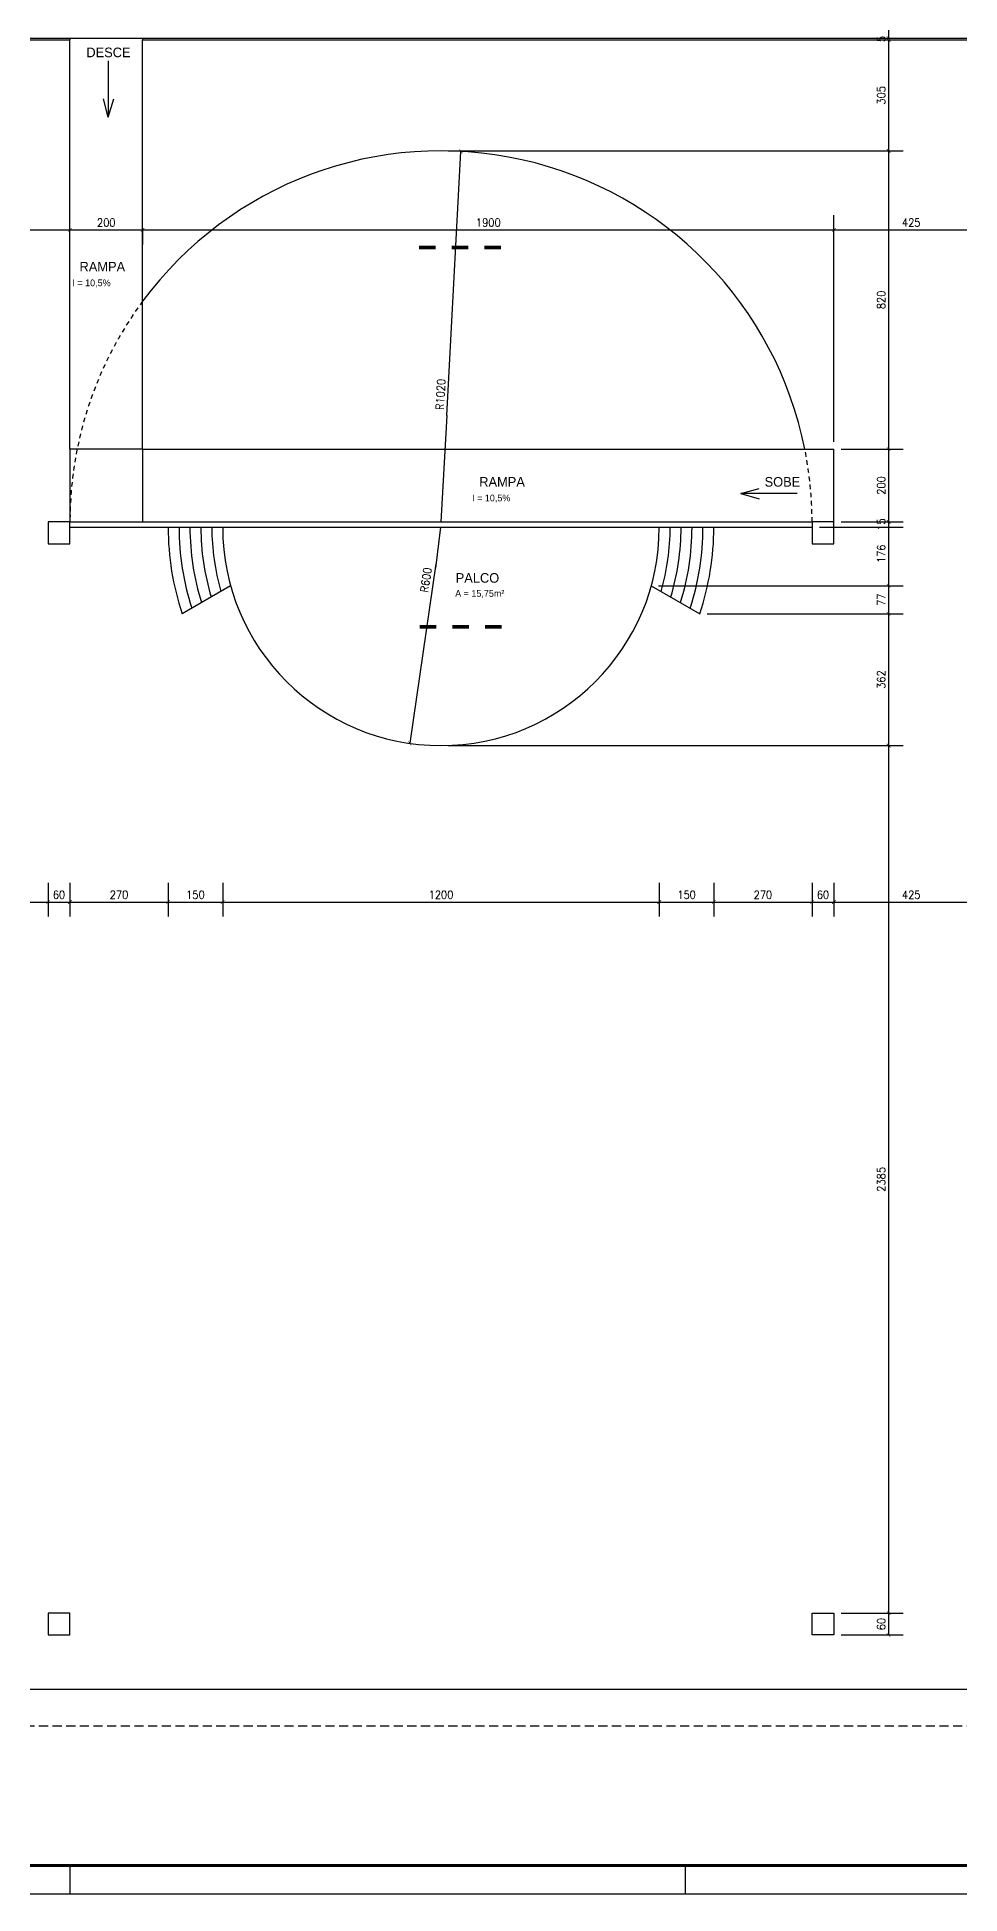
# Model space of a CAD drawing. Extents: x -81 to 244, y 231 to 317.
# Drawn here: x 174.4 to 199.8, y 231.3 to 282.3 of the extents above; entities that cross this region are included whole.
import ezdxf
from ezdxf.enums import TextEntityAlignment as Align

# ---------------------------------------------------------------- set-up
doc = ezdxf.new("R2010")
doc.units = 0
doc.header["$MEASUREMENT"] = 0
doc.header["$PDMODE"] = 3
doc.linetypes.add('HIDDEN', pattern=[0.375, 0.25, -0.125])
doc.linetypes.add('HIDDEN2', pattern=[0.1875, 0.125, -0.0625])
doc.layers.get('0').update_dxf_attribs({"linetype": 'CONTINUOUS'})
doc.layers.get('DEFPOINTS').update_dxf_attribs({"linetype": 'CONTINUOUS'})
for name, color, linetype in [('ADI', 9, 'CONTINUOUS'), ('CAR', 5, 'CONTINUOUS'), ('CORTE01', 2, 'CONTINUOUS'), ('DIM', 1, 'CONTINUOUS'), ('ESQ', 10, 'CONTINUOUS'), ('EST', 6, 'CONTINUOUS'), ('PAR', 4, 'CONTINUOUS'), ('PBX', 7, 'CONTINUOUS'), ('PISO2', 8, 'CONTINUOUS'), ('TEXTO01', 3, 'CONTINUOUS'), ('VIDRO', 250, 'CONTINUOUS')]:
    doc.layers.add(name, color=color, linetype=linetype)
doc.styles.add('ARQ', font='romans', dxfattribs={"width": 0.9})
doc.styles.add('STYLUS', font='stylu.ttf')
doc.dimstyles.get("Standard").update_dxf_attribs({"dimtxt": 0.5, "dimasz": 0.18, "dimexe": 0.18, "dimexo": 0.0625, "dimgap": 0.09, "dimtad": 0, "dimtoh": 1, "dimzin": 0, "dimdsep": 46, "dimtxsty": 'ARQ', "dimcen": 0.09, "dimadec": 0, "dimazin": 0, "dimtfac": 1, "dimtofl": 0, "dimtmove": 2, "dimatfit": 3, "dimfxl": 0, "dimtolj": 1, "dimarcsym": 0})

# ---------------------------------------------------------------- blocks, each defined once
blk = doc.blocks.new('_ARCHTICK')
at = {"color": 0, "linetype": 'ByBlock', "const_width": 0.15}
blk.add_lwpolyline([(-0.5, -0.5), (0.5, 0.5)], dxfattribs=at)
blk = doc.blocks.new('*D411')
at = {"layer": 'DEFPOINTS', "color": 0}
for p in [(170.459, 277.32), (175.309, 276.998), (175.309, 276.934)]:
    blk.add_point(p, dxfattribs=at)
at = {"layer": 'DIM', "color": 1, "lineweight": -2}
for p, q in [((175.309, 277.134), (175.309, 277.398)), ((170.459, 276.998), (175.309, 276.998))]:
    blk.add_line(p, q, dxfattribs=at)
at = {"layer": 'DIM', "color": 1, "lineweight": -2, "xscale": 0.1, "yscale": 0.1, "zscale": 0.1, "rotation": 180}
blk.add_blockref('_ARCHTICK', (170.459, 276.998), dxfattribs=at)
at = {"layer": 'DIM', "color": 1, "lineweight": -2, "xscale": 0.1, "yscale": 0.1, "zscale": 0.1}
blk.add_blockref('_ARCHTICK', (175.309, 276.998), dxfattribs=at)
at = {"layer": 'DIM', "color": 2, "insert": (172.884, 277.199), "char_height": 0.22, "attachment_point": 5, "style": 'ARQ'}
blk.add_mtext('\\A1;485', dxfattribs=at)
blk = doc.blocks.new('*D412')
at = {"layer": 'DEFPOINTS', "color": 0}
for p in [(177.309, 277.241), (175.309, 276.934), (177.309, 276.998)]:
    blk.add_point(p, dxfattribs=at)
at = {"layer": 'DIM', "color": 1, "lineweight": -2}
for p, q in [((175.309, 276.998), (177.309, 276.998)), ((177.309, 277.041), (177.309, 276.598))]:
    blk.add_line(p, q, dxfattribs=at)
at = {"layer": 'DIM', "color": 1, "lineweight": -2, "xscale": 0.1, "yscale": 0.1, "zscale": 0.1, "rotation": 180}
blk.add_blockref('_ARCHTICK', (175.309, 276.998), dxfattribs=at)
at = {"layer": 'DIM', "color": 1, "lineweight": -2, "xscale": 0.1, "yscale": 0.1, "zscale": 0.1}
blk.add_blockref('_ARCHTICK', (177.309, 276.998), dxfattribs=at)
at = {"layer": 'DIM', "color": 2, "insert": (176.309, 277.199), "char_height": 0.22, "attachment_point": 5, "style": 'ARQ'}
blk.add_mtext('\\A1;200', dxfattribs=at)
blk = doc.blocks.new('*D413')
at = {"layer": 'DEFPOINTS', "color": 0}
for p in [(177.309, 277.241), (196.309, 276.998), (196.309, 270.97)]:
    blk.add_point(p, dxfattribs=at)
at = {"layer": 'DIM', "color": 1, "lineweight": -2}
for p, q in [((196.309, 271.17), (196.309, 277.398)), ((177.309, 276.998), (196.309, 276.998))]:
    blk.add_line(p, q, dxfattribs=at)
at = {"layer": 'DIM', "color": 1, "lineweight": -2, "xscale": 0.1, "yscale": 0.1, "zscale": 0.1, "rotation": 180}
blk.add_blockref('_ARCHTICK', (177.309, 276.998), dxfattribs=at)
at = {"layer": 'DIM', "color": 1, "lineweight": -2, "xscale": 0.1, "yscale": 0.1, "zscale": 0.1}
blk.add_blockref('_ARCHTICK', (196.309, 276.998), dxfattribs=at)
at = {"layer": 'DIM', "color": 2, "insert": (186.809, 277.199), "char_height": 0.22, "attachment_point": 5, "style": 'ARQ'}
blk.add_mtext('\\A1;1900', dxfattribs=at)
blk = doc.blocks.new('*D414')
at = {"layer": 'DEFPOINTS', "color": 0}
for p in [(200.559, 278.67), (200.559, 276.998), (196.309, 270.97)]:
    blk.add_point(p, dxfattribs=at)
at = {"layer": 'DIM', "color": 1, "lineweight": -2}
for p, q in [((200.559, 278.47), (200.559, 276.598)), ((196.309, 276.998), (200.559, 276.998))]:
    blk.add_line(p, q, dxfattribs=at)
at = {"layer": 'DIM', "color": 1, "lineweight": -2, "xscale": 0.1, "yscale": 0.1, "zscale": 0.1, "rotation": 180}
blk.add_blockref('_ARCHTICK', (196.309, 276.998), dxfattribs=at)
at = {"layer": 'DIM', "color": 1, "lineweight": -2, "xscale": 0.1, "yscale": 0.1, "zscale": 0.1}
blk.add_blockref('_ARCHTICK', (200.559, 276.998), dxfattribs=at)
at = {"layer": 'DIM', "color": 2, "insert": (198.434, 277.199), "char_height": 0.22, "attachment_point": 5, "style": 'ARQ'}
blk.add_mtext('\\A1;425', dxfattribs=at)
blk = doc.blocks.new('*D422')
at = {"layer": 'DEFPOINTS', "color": 0}
for p in [(186.058, 279.156), (185.509, 268.97)]:
    blk.add_point(p, dxfattribs=at)
at = {"layer": 'DIM', "color": 1, "lineweight": -2}
blk.add_line((185.666, 271.893), (186.058, 279.156), dxfattribs=at)
at = {"layer": 'DIM', "color": 1, "lineweight": -2, "xscale": 0.1, "yscale": 0.1, "zscale": 0.1, "rotation": 86.91611041888436}
blk.add_blockref('_ARCHTICK', (186.058, 279.156), dxfattribs=at)
at = {"layer": 'DIM', "color": 2, "insert": (185.496, 272.473), "char_height": 0.22, "attachment_point": 5, "rotation": 86.9161, "style": 'ARQ'}
blk.add_mtext('\\A1;R1020', dxfattribs=at)
blk = doc.blocks.new('*D423')
at = {"layer": 'DEFPOINTS', "color": 0}
for p in [(185.509, 268.82), (184.65, 262.882)]:
    blk.add_point(p, dxfattribs=at)
at = {"layer": 'DIM', "color": 1, "lineweight": -2}
blk.add_line((185.363, 267.813), (184.65, 262.882), dxfattribs=at)
at = {"layer": 'DIM', "color": 1, "lineweight": -2, "xscale": 0.1, "yscale": 0.1, "zscale": 0.1, "rotation": 261.7663608499062}
blk.add_blockref('_ARCHTICK', (184.65, 262.882), dxfattribs=at)
at = {"layer": 'DIM', "color": 2, "insert": (185.096, 267.372), "char_height": 0.22, "attachment_point": 5, "rotation": 81.7664, "style": 'ARQ'}
blk.add_mtext('\\A1;R600', dxfattribs=at)
blk = doc.blocks.new('*D452')
at = {"layer": 'DEFPOINTS', "color": 0}
for p in [(197.804, 284.27), (197.804, 282.27), (197.811, 282.27)]:
    blk.add_point(p, dxfattribs=at)
at = {"layer": 'DIM', "color": 1, "lineweight": -2}
for p, q in [((197.811, 284.27), (197.811, 282.27)), ((198.004, 282.27), (198.211, 282.27))]:
    blk.add_line(p, q, dxfattribs=at)
at = {"layer": 'DIM', "color": 1, "lineweight": -2, "xscale": 0.1, "yscale": 0.1, "zscale": 0.1}
for p, rotation in [((197.811, 284.27), 90), ((197.811, 282.27), 270)]:
    blk.add_blockref('_ARCHTICK', p, dxfattribs=dict(at, rotation=rotation))
at = {"layer": 'DIM', "color": 2, "insert": (197.61, 283.27), "char_height": 0.22, "attachment_point": 5, "rotation": 90, "style": 'ARQ'}
blk.add_mtext('\\A1;200', dxfattribs=at)
blk = doc.blocks.new('*D453')
at = {"layer": 'DEFPOINTS', "color": 0}
for p in [(197.804, 282.27), (197.804, 282.22), (197.811, 282.22)]:
    blk.add_point(p, dxfattribs=at)
at = {"layer": 'DIM', "color": 1, "lineweight": -2}
blk.add_line((198.004, 282.22), (198.211, 282.22), dxfattribs=at)
at = {"layer": 'DIM', "color": 2, "insert": (197.61, 282.245), "char_height": 0.22, "attachment_point": 5, "rotation": 90, "style": 'ARQ'}
blk.add_mtext('\\A1;5', dxfattribs=at)
blk = doc.blocks.new('*D454')
at = {"layer": 'DEFPOINTS', "color": 0}
for p in [(197.804, 282.22), (185.509, 279.17), (197.811, 279.17)]:
    blk.add_point(p, dxfattribs=at)
at = {"layer": 'DIM', "color": 1, "lineweight": -2}
for p, q in [((197.811, 282.22), (197.811, 279.17)), ((185.709, 279.17), (198.211, 279.17))]:
    blk.add_line(p, q, dxfattribs=at)
at = {"layer": 'DIM', "color": 1, "lineweight": -2, "xscale": 0.1, "yscale": 0.1, "zscale": 0.1}
for p, rotation in [((197.811, 282.22), 90), ((197.811, 279.17), 270)]:
    blk.add_blockref('_ARCHTICK', p, dxfattribs=dict(at, rotation=rotation))
at = {"layer": 'DIM', "color": 2, "insert": (197.61, 280.695), "char_height": 0.22, "attachment_point": 5, "rotation": 90, "style": 'ARQ'}
blk.add_mtext('\\A1;305', dxfattribs=at)
blk = doc.blocks.new('*D455')
at = {"layer": 'DEFPOINTS', "color": 0}
for p in [(185.509, 279.17), (196.309, 270.97), (197.811, 270.97)]:
    blk.add_point(p, dxfattribs=at)
at = {"layer": 'DIM', "color": 1, "lineweight": -2}
for p, q in [((197.811, 279.17), (197.811, 270.97)), ((196.509, 270.97), (198.211, 270.97))]:
    blk.add_line(p, q, dxfattribs=at)
at = {"layer": 'DIM', "color": 1, "lineweight": -2, "xscale": 0.1, "yscale": 0.1, "zscale": 0.1}
for p, rotation in [((197.811, 279.17), 90), ((197.811, 270.97), 270)]:
    blk.add_blockref('_ARCHTICK', p, dxfattribs=dict(at, rotation=rotation))
at = {"layer": 'DIM', "color": 2, "insert": (197.61, 275.07), "char_height": 0.22, "attachment_point": 5, "rotation": 90, "style": 'ARQ'}
blk.add_mtext('\\A1;820', dxfattribs=at)
blk = doc.blocks.new('*D456')
at = {"layer": 'DEFPOINTS', "color": 0}
for p in [(196.309, 270.97), (196.309, 268.97), (197.811, 268.97)]:
    blk.add_point(p, dxfattribs=at)
at = {"layer": 'DIM', "color": 1, "lineweight": -2}
for p, q in [((197.811, 270.97), (197.811, 268.97)), ((196.509, 268.97), (198.211, 268.97))]:
    blk.add_line(p, q, dxfattribs=at)
at = {"layer": 'DIM', "color": 1, "lineweight": -2, "xscale": 0.1, "yscale": 0.1, "zscale": 0.1}
for p, rotation in [((197.811, 270.97), 90), ((197.811, 268.97), 270)]:
    blk.add_blockref('_ARCHTICK', p, dxfattribs=dict(at, rotation=rotation))
at = {"layer": 'DIM', "color": 2, "insert": (197.61, 269.97), "char_height": 0.22, "attachment_point": 5, "rotation": 90, "style": 'ARQ'}
blk.add_mtext('\\A1;200', dxfattribs=at)
blk = doc.blocks.new('*D457')
at = {"layer": 'DEFPOINTS', "color": 0}
for p in [(195.709, 268.82), (196.309, 268.97), (197.811, 268.82)]:
    blk.add_point(p, dxfattribs=at)
at = {"layer": 'DIM', "color": 1, "lineweight": -2}
blk.add_line((195.909, 268.82), (198.211, 268.82), dxfattribs=at)
at = {"layer": 'DIM', "color": 2, "insert": (197.61, 268.895), "char_height": 0.22, "attachment_point": 5, "rotation": 90, "style": 'ARQ'}
blk.add_mtext('\\A1;15', dxfattribs=at)
blk = doc.blocks.new('*D458')
at = {"layer": 'DEFPOINTS', "color": 0}
for p in [(196.309, 268.97), (191.29, 267.215), (197.811, 267.215)]:
    blk.add_point(p, dxfattribs=at)
at = {"layer": 'DIM', "color": 1, "lineweight": -2}
for p, q in [((197.811, 268.97), (197.811, 267.215)), ((191.49, 267.215), (198.211, 267.215))]:
    blk.add_line(p, q, dxfattribs=at)
at = {"layer": 'DIM', "color": 1, "lineweight": -2, "xscale": 0.1, "yscale": 0.1, "zscale": 0.1}
for p, rotation in [((197.811, 268.97), 90), ((197.811, 267.215), 270)]:
    blk.add_blockref('_ARCHTICK', p, dxfattribs=dict(at, rotation=rotation))
at = {"layer": 'DIM', "color": 2, "insert": (197.61, 268.093), "char_height": 0.22, "attachment_point": 5, "rotation": 90, "style": 'ARQ'}
blk.add_mtext('\\A1;176', dxfattribs=at)
blk = doc.blocks.new('*D459')
at = {"layer": 'DEFPOINTS', "color": 0}
for p in [(191.29, 267.215), (192.623, 266.445), (197.811, 266.445)]:
    blk.add_point(p, dxfattribs=at)
at = {"layer": 'DIM', "color": 1, "lineweight": -2}
for p, q in [((197.811, 267.215), (197.811, 266.445)), ((192.823, 266.445), (198.211, 266.445))]:
    blk.add_line(p, q, dxfattribs=at)
at = {"layer": 'DIM', "color": 1, "lineweight": -2, "xscale": 0.1, "yscale": 0.1, "zscale": 0.1}
for p, rotation in [((197.811, 267.215), 90), ((197.811, 266.445), 270)]:
    blk.add_blockref('_ARCHTICK', p, dxfattribs=dict(at, rotation=rotation))
at = {"layer": 'DIM', "color": 2, "insert": (197.61, 266.83), "char_height": 0.22, "attachment_point": 5, "rotation": 90, "style": 'ARQ'}
blk.add_mtext('\\A1;77', dxfattribs=at)
blk = doc.blocks.new('*D460')
at = {"layer": 'DEFPOINTS', "color": 0}
for p in [(192.623, 266.445), (185.509, 262.82), (197.811, 262.82)]:
    blk.add_point(p, dxfattribs=at)
at = {"layer": 'DIM', "color": 1, "lineweight": -2}
for p, q in [((197.811, 266.445), (197.811, 262.82)), ((185.709, 262.82), (198.211, 262.82))]:
    blk.add_line(p, q, dxfattribs=at)
at = {"layer": 'DIM', "color": 1, "lineweight": -2, "xscale": 0.1, "yscale": 0.1, "zscale": 0.1}
for p, rotation in [((197.811, 266.445), 90), ((197.811, 262.82), 270)]:
    blk.add_blockref('_ARCHTICK', p, dxfattribs=dict(at, rotation=rotation))
at = {"layer": 'DIM', "color": 2, "insert": (197.61, 264.633), "char_height": 0.22, "attachment_point": 5, "rotation": 90, "style": 'ARQ'}
blk.add_mtext('\\A1;362', dxfattribs=at)
blk = doc.blocks.new('*D461')
at = {"layer": 'DEFPOINTS', "color": 0}
for p in [(185.509, 262.82), (196.309, 238.97), (197.811, 238.97)]:
    blk.add_point(p, dxfattribs=at)
at = {"layer": 'DIM', "color": 1, "lineweight": -2}
for p, q in [((197.811, 262.82), (197.811, 238.97)), ((196.509, 238.97), (198.211, 238.97))]:
    blk.add_line(p, q, dxfattribs=at)
at = {"layer": 'DIM', "color": 1, "lineweight": -2, "xscale": 0.1, "yscale": 0.1, "zscale": 0.1}
for p, rotation in [((197.811, 262.82), 90), ((197.811, 238.97), 270)]:
    blk.add_blockref('_ARCHTICK', p, dxfattribs=dict(at, rotation=rotation))
at = {"layer": 'DIM', "color": 2, "insert": (197.61, 250.895), "char_height": 0.22, "attachment_point": 5, "rotation": 90, "style": 'ARQ'}
blk.add_mtext('\\A1;2385', dxfattribs=at)
blk = doc.blocks.new('*D462')
at = {"layer": 'DEFPOINTS', "color": 0}
for p in [(196.309, 238.97), (196.309, 238.37), (197.811, 238.37)]:
    blk.add_point(p, dxfattribs=at)
at = {"layer": 'DIM', "color": 1, "lineweight": -2}
for p, q in [((197.811, 238.97), (197.811, 238.37)), ((196.509, 238.37), (198.211, 238.37))]:
    blk.add_line(p, q, dxfattribs=at)
at = {"layer": 'DIM', "color": 1, "lineweight": -2, "xscale": 0.1, "yscale": 0.1, "zscale": 0.1}
for p, rotation in [((197.811, 238.97), 90), ((197.811, 238.37), 270)]:
    blk.add_blockref('_ARCHTICK', p, dxfattribs=dict(at, rotation=rotation))
at = {"layer": 'DIM', "color": 2, "insert": (197.61, 238.67), "char_height": 0.22, "attachment_point": 5, "rotation": 90, "style": 'ARQ'}
blk.add_mtext('\\A1;60', dxfattribs=at)
blk = doc.blocks.new('*D487')
at = {"layer": 'DEFPOINTS', "color": 0}
for p in [(196.309, 268.37), (200.559, 258.608), (200.559, 258.518)]:
    blk.add_point(p, dxfattribs=at)
at = {"layer": 'DIM', "color": 1, "lineweight": -2}
for p, q in [((196.309, 258.518), (200.559, 258.518)), ((200.559, 258.408), (200.559, 258.118))]:
    blk.add_line(p, q, dxfattribs=at)
at = {"layer": 'DIM', "color": 1, "lineweight": -2, "xscale": 0.1, "yscale": 0.1, "zscale": 0.1, "rotation": 180}
blk.add_blockref('_ARCHTICK', (196.309, 258.518), dxfattribs=at)
at = {"layer": 'DIM', "color": 1, "lineweight": -2, "xscale": 0.1, "yscale": 0.1, "zscale": 0.1}
blk.add_blockref('_ARCHTICK', (200.559, 258.518), dxfattribs=at)
at = {"layer": 'DIM', "color": 2, "insert": (198.434, 258.719), "char_height": 0.22, "attachment_point": 5, "style": 'ARQ'}
blk.add_mtext('\\A1;425', dxfattribs=at)

msp = doc.modelspace()

# ---------------------------------------------------------------- linework, layer by layer
at = {"layer": 'ADI', "color": 5}
msp.add_line((124.569, 231.253), (244.028, 231.253), dxfattribs=at)
at = {"layer": 'CAR', "color": 2}
for p, q in [((175.309, 232.032), (175.309, 231.253)), ((192.223, 232.032), (192.223, 231.253))]:
    msp.add_line(p, q, dxfattribs=at)
at = {"layer": 'CORTE01'}
for p, q in [((184.906, 276.547), (185.356, 276.547)), ((184.906, 276.538), (185.356, 276.538)), ((184.906, 276.529), (185.356, 276.529)), ((184.906, 276.52), (185.356, 276.52)), ((184.906, 276.511), (185.356, 276.511)), ((184.906, 276.502), (185.356, 276.502)), ((184.906, 276.493), (185.356, 276.493)), ((184.906, 276.484), (185.356, 276.484)), ((185.806, 276.547), (186.256, 276.547)), ((185.806, 276.538), (186.256, 276.538)), ((185.806, 276.529), (186.256, 276.529)), ((185.806, 276.52), (186.256, 276.52)), ((185.806, 276.511), (186.256, 276.511)), ((185.806, 276.502), (186.256, 276.502)), ((185.806, 276.493), (186.256, 276.493)), ((185.806, 276.484), (186.256, 276.484)), ((186.706, 276.546), (187.156, 276.546)), ((186.706, 276.537), (187.156, 276.537)), ((186.706, 276.528), (187.156, 276.528)), ((186.706, 276.519), (187.156, 276.519)), ((186.706, 276.51), (187.156, 276.51)), ((186.706, 276.501), (187.156, 276.501)), ((186.706, 276.492), (187.156, 276.492)), ((186.706, 276.483), (187.156, 276.483)), ((184.926, 266.121), (185.376, 266.12)), ((184.926, 266.112), (185.376, 266.111)), ((184.926, 266.103), (185.376, 266.102)), ((184.926, 266.094), (185.376, 266.093)), ((184.926, 266.085), (185.376, 266.084)), ((184.926, 266.076), (185.376, 266.075)), ((184.926, 266.067), (185.376, 266.066)), ((184.926, 266.058), (185.376, 266.057)), ((185.826, 266.12), (186.276, 266.12)), ((185.826, 266.111), (186.276, 266.111)), ((185.826, 266.102), (186.276, 266.102)), ((185.826, 266.093), (186.276, 266.093)), ((185.826, 266.084), (186.276, 266.084)), ((185.826, 266.075), (186.276, 266.075)), ((185.826, 266.066), (186.276, 266.066)), ((185.826, 266.057), (186.276, 266.057)), ((186.726, 266.12), (187.176, 266.12)), ((186.726, 266.111), (187.176, 266.111)), ((186.726, 266.102), (187.176, 266.102)), ((186.726, 266.093), (187.176, 266.093)), ((186.726, 266.084), (187.176, 266.084)), ((186.726, 266.075), (187.176, 266.075)), ((186.726, 266.066), (187.176, 266.066)), ((186.726, 266.057), (187.176, 266.057))]:
    msp.add_line(p, q, dxfattribs=at)
at = {"layer": 'DIM'}
for p, q in [((176.363, 281.648), (176.363, 280.097)), ((176.363, 280.097), (176.233, 280.599)), ((176.363, 280.097), (176.516, 280.599)), ((185.666, 271.893), (185.509, 268.97)), ((193.75, 269.754), (194.252, 269.885)), ((195.301, 269.754), (193.75, 269.754)), ((193.75, 269.754), (194.252, 269.602)), ((185.363, 267.695), (185.509, 268.82))]:
    msp.add_line(p, q, dxfattribs=at)
at = {"layer": 'DIM', "color": 1}
for p, q in [((174.709, 259.048), (174.709, 258.118)), ((175.309, 259.048), (175.309, 258.118)), ((178.009, 259.048), (178.009, 258.118)), ((179.509, 259.048), (179.509, 258.118)), ((191.509, 259.048), (191.509, 258.118)), ((193.009, 259.048), (193.009, 258.118)), ((195.709, 259.048), (195.709, 258.118)), ((196.309, 259.048), (196.309, 258.118)), ((170.459, 258.518), (174.709, 258.518)), ((174.709, 258.518), (175.309, 258.518)), ((175.309, 258.518), (178.009, 258.518)), ((178.009, 258.518), (179.509, 258.518)), ((179.509, 258.518), (191.509, 258.518)), ((191.509, 258.518), (193.009, 258.518)), ((193.009, 258.518), (195.709, 258.518)), ((195.709, 258.518), (196.309, 258.518))]:
    msp.add_line(p, q, dxfattribs=at)
at = {"layer": 'DIM'}
msp.add_arc((185.509, 268.97), 10.2, 11.3077, 143.5062, dxfattribs=at)
at = {"layer": 'ESQ'}
for p, q in [((177.309, 270.97), (175.309, 270.97)), ((175.309, 270.97), (175.309, 268.97)), ((177.309, 270.97), (177.309, 268.97))]:
    msp.add_line(p, q, dxfattribs=at)
at = {"layer": 'ESQ', "linetype": 'HIDDEN2'}
for start, end in [(143.5062, 180), (360, 11.3077)]:
    msp.add_arc((185.509, 268.97), 10.2, start, end, dxfattribs=at)
at = {"layer": 'EST', "color": 6, "linetype": 'Continuous'}
for p, q in [((175.309, 268.97), (174.709, 268.97)), ((174.709, 268.97), (174.709, 268.37)), ((175.309, 268.37), (175.309, 268.97)), ((174.709, 268.37), (175.309, 268.37)), ((175.309, 238.97), (174.709, 238.97)), ((174.709, 238.97), (174.709, 238.37)), ((175.309, 238.37), (175.309, 238.97)), ((195.709, 238.37), (195.709, 238.97)), ((195.709, 238.97), (196.309, 238.97)), ((196.309, 238.97), (196.309, 238.37)), ((174.709, 238.37), (175.309, 238.37)), ((196.309, 238.37), (195.709, 238.37))]:
    msp.add_line(p, q, dxfattribs=at)
msp.add_lwpolyline([(195.709, 268.37), (196.309, 268.37), (196.309, 268.97), (195.709, 268.97)], close=True, dxfattribs=at)
at = {"layer": 'PAR'}
for p, q in [((175.309, 268.97), (195.709, 268.97)), ((175.309, 268.82), (195.709, 268.82)), ((179.728, 267.215), (178.395, 266.445)), ((191.29, 267.215), (192.623, 266.445))]:
    msp.add_line(p, q, dxfattribs=at)
for radius, start, end in [(7.5, 180, 198.463), (7.2, 180, 197.9753), (6.9, 180, 197.4441), (6.6, 180, 196.8634), (6.3, 180, 196.2259), (6, 180, 360), (6.3, 343.7741, 360), (6.6, 343.1366, 360), (6.9, 342.5559, 360), (7.2, 342.0247, 360), (7.5, 341.537, 360)]:
    msp.add_arc((185.509, 268.82), radius, start, end, dxfattribs=at)
at = {"layer": 'PBX'}
for p, q in [((170.409, 282.27), (175.309, 282.27)), ((175.309, 282.27), (177.309, 282.27)), ((177.309, 282.27), (200.609, 282.27)), ((177.309, 282.27), (177.309, 282.22)), ((170.409, 282.22), (175.309, 282.22)), ((175.309, 270.97), (175.309, 282.22)), ((177.309, 270.97), (177.309, 282.22)), ((177.309, 282.22), (200.609, 282.22)), ((177.309, 270.97), (196.309, 270.97)), ((196.309, 268.97), (196.309, 270.97))]:
    msp.add_line(p, q, dxfattribs=at)
at = {"layer": 'PBX', "linetype": 'HIDDEN'}
msp.add_line((175.309, 282.27), (175.309, 282.22), dxfattribs=at)
at = {"layer": 'PBX', "color": 2, "linetype": 'HIDDEN'}
msp.add_line((151.209, 235.87), (219.209, 235.87), dxfattribs=at)
at = {"layer": 'PISO2'}
msp.add_line((218.509, 236.87), (152.509, 236.87), dxfattribs=at)
at = {"layer": 'VIDRO', "const_width": 0.085}
msp.add_lwpolyline([(125.348, 232.032), (242.963, 232.032)], dxfattribs=at)

# ---------------------------------------------------------------- block references
at = {"layer": 'DIM', "color": 1, "xscale": 0.1, "yscale": 0.1, "zscale": 0.1, "rotation": 180}
for p in [(174.709, 258.518), (175.309, 258.518), (178.009, 258.518), (179.509, 258.518), (191.509, 258.518), (193.009, 258.518), (195.709, 258.518)]:
    msp.add_blockref('_ARCHTICK', p, dxfattribs=at)
at = {"layer": 'DIM', "color": 1, "xscale": 0.1, "yscale": 0.1, "zscale": 0.1}
for p in [(174.709, 258.518), (175.309, 258.518), (178.009, 258.518), (179.509, 258.518), (191.509, 258.518), (193.009, 258.518), (195.709, 258.518), (196.309, 258.518)]:
    msp.add_blockref('_ARCHTICK', p, dxfattribs=at)

# ---------------------------------------------------------------- texts
at = {"layer": 'DIM', "color": 2, "char_height": 0.22, "attachment_point": 5, "style": 'ARQ'}
for s, insert in [('\\A1;60', (175.009, 258.719)), ('\\A1;270', (176.659, 258.719)), ('\\A1;150', (178.759, 258.719)), ('\\A1;1200', (185.509, 258.719)), ('\\A1;150', (192.259, 258.719)), ('\\A1;270', (194.359, 258.719)), ('\\A1;60', (196.009, 258.719))]:
    msp.add_mtext(s, dxfattribs=dict(at, insert=insert))
at = {"layer": 'TEXTO01', "ltscale": 0.25, "style": 'STYLUS'}
for s, height, p in [('DESCE', 0.2637, (175.762, 282.008)), ('I = 10,5%', 0.1846, (175.378, 275.633)), ('RAMPA', 0.2637, (175.574, 276.117)), ('RAMPA', 0.2637, (186.561, 270.202)), ('SOBE', 0.2637, (194.404, 270.202)), ('I = 10,5%', 0.1846, (186.365, 269.719)), ('PALCO', 0.2637, (185.914, 267.561)), ('A = 15,75m²', 0.18457, (185.9, 267.095))]:
    msp.add_text(s, height=height, rotation=359.9833, dxfattribs=at).set_placement(p, align=Align.TOP_LEFT)

# ---------------------------------------------------------------- dimensions: what is measured, and where the dimension line sits
at = {"layer": 'DIM'}
for base, p1, p2, picture, middle in [((197.811, 282.27), (197.804, 284.27), (197.804, 282.27), '*D452', (197.61, 283.27)), ((197.811, 279.17), (197.804, 282.22), (185.509, 279.17), '*D454', (197.61, 280.695)), ((197.811, 282.22), (197.804, 282.27), (197.804, 282.22), '*D453', (197.61, 282.245)), ((197.811, 270.97), (185.509, 279.17), (196.309, 270.97), '*D455', (197.61, 275.07)), ((197.811, 268.97), (196.309, 270.97), (196.309, 268.97), '*D456', (197.61, 269.97)), ((197.8107, 267.2148), (196.3089, 268.9705), (191.2901, 267.2148), '*D458', (197.6097, 268.0926)), ((197.811, 268.82), (196.309, 268.97), (195.709, 268.82), '*D457', (197.61, 268.895)), ((197.811, 266.445), (191.29, 267.215), (192.623, 266.445), '*D459', (197.61, 266.83)), ((197.8107, 262.8205), (192.6229, 266.4453), (185.5089, 262.8205), '*D460', (197.6097, 264.6329)), ((197.811, 238.97), (185.509, 262.82), (196.309, 238.97), '*D461', (197.61, 250.895)), ((197.811, 238.37), (196.309, 238.97), (196.309, 238.37), '*D462', (197.61, 238.67))]:
    dim = msp.add_linear_dim(base=base, p1=p1, p2=p2, angle=90, dimstyle='Standard', override={"dimtxt": 0.22, "dimasz": 0.1, "dimexe": 0.4, "dimexo": 0.2, "dimtad": 1, "dimtoh": 0, "dimdec": 0, "dimlfac": 100, "dimzin": 8, "dimblk1": 'ARCHTICK', "dimblk2": 'ARCHTICK', "dimsah": 1, "dimcen": 0.02, "dimse1": 1, "dimclrd": 1, "dimclre": 1, "dimclrt": 2, "dimtdec": 0, "dimtix": 1, "dimtmove": 0}, dxfattribs=at)
    dim.commit()
    dim.dimension.update_dxf_attribs({"geometry": picture, "text_midpoint": middle})
for center, mpoint, picture, middle in [((185.509, 268.97), (186.058, 279.156), '*D422', (185.697, 272.462)), ((185.509, 268.82), (184.65, 262.882), '*D423', (185.295, 267.344))]:
    dim = msp.add_radius_dim(center=center, mpoint=mpoint, dimstyle='Standard', override={"dimtxt": 0.22, "dimasz": 0.1, "dimexe": 0.4, "dimexo": 0.2, "dimtad": 1, "dimtoh": 0, "dimdec": 0, "dimlfac": 100, "dimzin": 8, "dimblk1": 'ARCHTICK', "dimblk2": 'ARCHTICK', "dimsah": 1, "dimcen": 0.02, "dimse1": 1, "dimclrd": 1, "dimclre": 1, "dimclrt": 2, "dimtdec": 0, "dimtix": 1, "dimtmove": 0}, dxfattribs=at)
    dim.commit()
    dim.dimension.update_dxf_attribs({"geometry": picture, "text_midpoint": middle, "dimtype": 164})
for base, p1, p2, picture, middle in [((200.559, 276.998), (196.309, 270.97), (200.559, 278.67), '*D414', (198.434, 277.199)), ((175.309, 276.998), (170.459, 277.32), (175.309, 276.934), '*D411', (172.884, 277.199)), ((177.309, 276.998), (175.309, 276.934), (177.309, 277.241), '*D412', (176.309, 277.199)), ((196.309, 276.998), (177.309, 277.241), (196.309, 270.97), '*D413', (186.809, 277.199)), ((200.559, 258.518), (196.309, 268.37), (200.559, 258.608), '*D487', (198.434, 258.719))]:
    dim = msp.add_linear_dim(base=base, p1=p1, p2=p2, dimstyle='Standard', override={"dimtxt": 0.22, "dimasz": 0.1, "dimexe": 0.4, "dimexo": 0.2, "dimtad": 1, "dimtoh": 0, "dimdec": 0, "dimlfac": 100, "dimzin": 8, "dimblk1": 'ARCHTICK', "dimblk2": 'ARCHTICK', "dimsah": 1, "dimcen": 0.02, "dimse1": 1, "dimclrd": 1, "dimclre": 1, "dimclrt": 2, "dimtdec": 0, "dimtix": 1, "dimtmove": 0}, dxfattribs=at)
    dim.commit()
    dim.dimension.update_dxf_attribs({"geometry": picture, "text_midpoint": middle})

doc.saveas('drawing.dxf')
